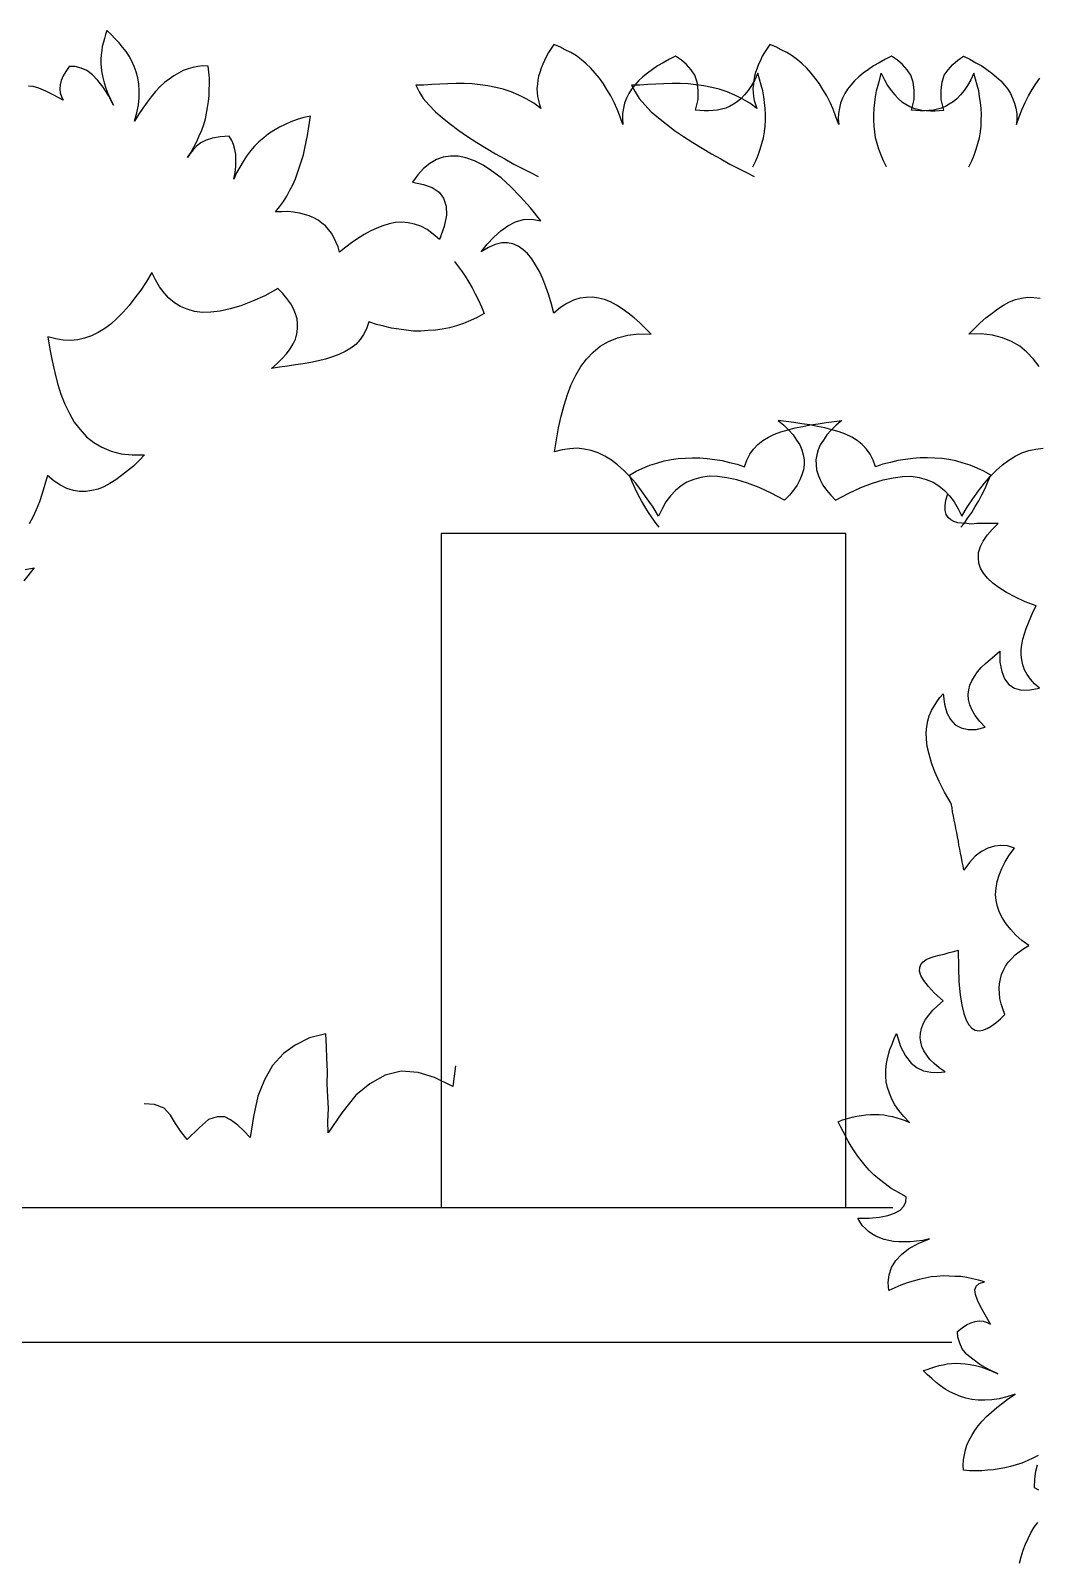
# Model space of a CAD drawing. Extents: x -24232 to 27340, y -23039 to 23489.
# Drawn here: x 6115 to 6488, y -18570 to -18003 of the extents above; entities that cross this region are included whole.
import ezdxf

# ---------------------------------------------------------------- set-up
doc = ezdxf.new("R2010")
doc.units = 0
doc.header["$LTSCALE"] = 10
for name, color, linetype in [('0-PLANTS', 11, 'CONTINUOUS'), ('1', 1, 'CONTINUOUS'), ('3', 3, 'CONTINUOUS')]:
    doc.layers.add(name, color=color, linetype=linetype)

msp = doc.modelspace()

# ---------------------------------------------------------------- linework, layer by layer
at = {"layer": '0-PLANTS', "color": 11}
msp.add_lwpolyline([(6272.86, -18387.12), (6271.89, -18394.7), (6271.89, -18394.7), (6265.16, -18391.44), (6259.1, -18389.51), (6252.8, -18389.06), (6246.8, -18390.48), (6241.08, -18393.78), (6235.98, -18397.93), (6230.78, -18404.49), (6225.73, -18411.99), (6225.73, -18411.99), (6225.54, -18407.71), (6225.74, -18402.89), (6225.55, -18398.61), (6225.28, -18393.86), (6225.49, -18389.03), (6225.22, -18384.28), (6225.03, -18380), (6224.76, -18375.25), (6224.76, -18375.25), (6218.76, -18376.67), (6213.44, -18379.42), (6209.13, -18382.49), (6205.04, -18386.97), (6202.03, -18392.23), (6199.63, -18398.35), (6197.93, -18405.81), (6196.76, -18413.66), (6196.76, -18413.66), (6194.45, -18411.15), (6192.21, -18409.1), (6189.51, -18407.13), (6187.42, -18406.02), (6184.54, -18405.99), (6181.34, -18406.97), (6177.96, -18409.9), (6173.4, -18414.44), (6173.4, -18414.44), (6171.02, -18411.46), (6169.1, -18408.41), (6167.19, -18405.35), (6164.88, -18402.84), (6161.31, -18401.48), (6157.42, -18401.13)], dxfattribs=at)
at = {"layer": '1'}
for p, q in [((6417.61, -18189.61), (6267.61, -18189.61)), ((6267.61, -18189.61), (6267.61, -18439.61)), ((6417.61, -18439.61), (6417.61, -18189.61))]:
    msp.add_line(p, q, dxfattribs=at)
for points in [[(6460.33, -18187.28), (6461.47, -18185.88), (6462.89, -18183.86), (6464.31, -18181.83), (6465.61, -18179.66), (6466.91, -18177.48), (6468.07, -18175.3), (6469.25, -18172.97), (6470.3, -18170.51), (6471.36, -18168.04), (6471.36, -18168.04), (6468.8, -18166.56), (6466.34, -18165.37), (6463.74, -18164.3), (6461.11, -18163.5), (6458.48, -18162.7), (6455.83, -18162.17), (6453.29, -18161.78), (6450.6, -18161.65), (6447.9, -18161.52), (6445.19, -18161.52), (6442.46, -18161.8), (6439.71, -18162.2), (6436.96, -18162.61), (6434.18, -18163.28), (6431.41, -18163.96), (6428.61, -18164.9), (6428.61, -18164.9), (6427.77, -18162.38), (6426.63, -18160.23), (6425.33, -18158.34), (6423.74, -18156.56), (6421.85, -18155.16), (6419.81, -18153.87), (6417.48, -18152.83), (6415.13, -18151.92), (6412.5, -18151.12), (6409.86, -18150.45), (6407.07, -18149.9), (6404.28, -18149.36), (6401.34, -18148.93), (6398.4, -18148.51), (6395.47, -18148.08), (6392.53, -18147.66), (6392.53, -18147.66), (6394.65, -18149.49), (6396.5, -18151.3), (6398.09, -18153.08), (6399.39, -18154.97), (6400.57, -18156.71), (6401.34, -18158.55), (6401.82, -18160.49), (6402.19, -18162.29), (6402.14, -18164.18), (6401.95, -18166.06), (6401.36, -18167.89), (6400.64, -18169.72), (6399.64, -18171.65), (6398.23, -18173.54), (6396.69, -18175.42), (6394.88, -18177.27), (6394.88, -18177.27), (6390, -18174.63), (6385.47, -18172.55), (6381.16, -18170.91), (6377.22, -18169.71), (6373.5, -18168.93), (6370.03, -18168.45), (6366.92, -18168.42), (6363.9, -18168.8), (6361.24, -18169.62), (6358.71, -18170.59), (6356.54, -18172), (6354.48, -18173.69), (6352.66, -18175.68), (6350.94, -18177.94), (6349.47, -18180.51), (6348.12, -18183.22), (6348.12, -18183.22), (6346.15, -18179.91), (6344.02, -18176.72), (6341.87, -18173.8), (6339.71, -18171.01), (6337.52, -18168.49), (6335.31, -18166.24), (6332.94, -18164.11), (6330.68, -18162.4), (6328.25, -18160.94), (6325.79, -18159.75), (6323.18, -18158.82), (6320.65, -18158.3), (6317.97, -18158.03), (6315.25, -18158.17), (6312.5, -18158.57), (6309.58, -18159.37), (6309.58, -18159.37), (6310.3, -18154.84), (6311.14, -18150.45), (6312.11, -18146.08), (6313.19, -18141.99), (6314.39, -18138.04), (6315.84, -18134.39), (6317.54, -18130.91), (6319.34, -18127.7), (6321.51, -18124.93), (6323.94, -18122.33), (6326.59, -18120.15), (6329.6, -18118.42), (6332.99, -18116.99), (6336.75, -18116.01), (6340.85, -18115.6), (6345.45, -18115.65), (6345.45, -18115.65), (6343.36, -18113.55), (6341.26, -18111.45), (6339.14, -18109.61), (6336.87, -18107.9), (6334.72, -18106.33), (6332.56, -18104.9), (6330.38, -18103.74), (6328.16, -18102.84), (6325.91, -18102.35), (6323.64, -18101.99), (6321.34, -18102.03), (6319, -18102.34), (6316.63, -18103.06), (6314.21, -18104.31), (6311.89, -18105.84), (6309.38, -18107.89), (6309.38, -18107.89), (6308.49, -18104.55), (6307.47, -18101.2), (6306.42, -18098.12), (6305.22, -18095.16), (6304, -18092.46), (6302.62, -18090.02), (6301.22, -18087.72), (6299.65, -18085.8), (6297.9, -18084.28), (6296.13, -18083.02), (6294.19, -18082.15), (6292.19, -18081.82), (6290.02, -18081.87), (6287.66, -18082.45), (6285.11, -18083.56), (6282.38, -18085.18), (6282.38, -18085.18), (6284.69, -18082.3), (6287.12, -18079.69), (6289.65, -18077.37), (6292.27, -18075.46), (6295.13, -18073.98), (6298.05, -18073.19), (6301.17, -18073.09), (6304.5, -18073.69), (6304.5, -18073.69), (6300.65, -18068.84), (6296.86, -18064.67), (6293.3, -18060.94), (6289.82, -18057.75), (6286.3, -18055.1), (6283.11, -18053.03), (6279.89, -18051.35), (6276.76, -18050.23), (6273.83, -18049.67), (6270.99, -18049.66), (6268.37, -18050.08), (6265.85, -18050.91), (6263.4, -18052.43), (6261.06, -18054.23), (6258.93, -18056.59), (6256.89, -18059.37), (6256.89, -18059.37), (6261.01, -18060.19), (6264.28, -18061.32), (6266.82, -18063.06), (6268.5, -18065.26), (6269.43, -18068.19), (6269.5, -18071.59), (6268.69, -18075.7), (6266.99, -18080.55), (6266.99, -18080.55), (6264.61, -18078.55), (6262.35, -18076.84), (6260.02, -18075.66), (6257.66, -18074.89), (6255.28, -18074.38), (6253, -18074.15), (6250.68, -18074.33), (6248.33, -18074.78), (6245.96, -18075.49), (6243.71, -18076.35), (6241.29, -18077.47), (6239, -18078.73), (6236.68, -18080.26), (6234.37, -18081.79), (6232.17, -18083.47), (6229.82, -18085.27), (6229.82, -18085.27), (6229.34, -18083.33), (6228.57, -18081.49), (6227.79, -18079.79), (6226.87, -18078.21), (6225.78, -18076.88), (6224.69, -18075.56), (6223.31, -18074.47), (6221.93, -18073.39), (6220.38, -18072.56), (6218.69, -18071.85), (6216.85, -18071.26), (6215, -18070.81), (6212.87, -18070.46), (6210.72, -18070.25), (6208.55, -18070.31), (6206.11, -18070.34), (6206.11, -18070.34), (6207.65, -18068.46), (6209.07, -18066.43), (6210.34, -18064.52), (6211.51, -18062.34), (6212.52, -18060.27), (6213.55, -18058.07), (6214.31, -18055.84), (6215.08, -18053.62), (6215.84, -18051.39), (6216.47, -18049.15), (6216.97, -18046.76), (6217.48, -18044.38), (6217.99, -18041.99), (6218.36, -18039.59), (6218.73, -18037.19), (6219.1, -18034.79), (6219.1, -18034.79), (6216.61, -18035.35), (6214.24, -18036.07), (6211.85, -18036.91), (6209.72, -18037.92), (6207.59, -18038.93), (6205.58, -18040.09), (6203.56, -18041.38), (6201.79, -18042.83), (6200.01, -18044.41), (6198.36, -18046.01), (6196.83, -18047.75), (6195.43, -18049.65), (6194.14, -18051.68), (6192.86, -18053.72), (6191.69, -18055.91), (6190.65, -18058.25), (6190.65, -18058.25), (6191.17, -18055.72), (6191.4, -18053.44), (6191.49, -18051.15), (6191.42, -18049.11), (6191.07, -18047.18), (6190.57, -18045.37), (6189.91, -18043.82), (6188.98, -18042.24), (6188.98, -18042.24), (6185.58, -18042.44), (6182.81, -18042.98), (6180.44, -18043.7), (6178.44, -18044.72), (6176.84, -18045.91), (6175.62, -18047.28), (6174.53, -18048.66), (6173.57, -18050.19), (6173.57, -18050.19), (6174.85, -18048.15), (6176.01, -18046.1), (6177.01, -18044.17), (6177.89, -18042.09), (6178.77, -18040.01), (6179.52, -18037.92), (6180.14, -18035.81), (6180.62, -18033.69), (6180.96, -18031.56), (6181.31, -18029.43), (6181.52, -18027.28), (6181.6, -18025.12), (6181.68, -18022.96), (6181.62, -18020.79), (6181.44, -18018.47), (6181.12, -18016.27), (6181.12, -18016.27), (6179.23, -18016.22), (6177.31, -18016.44), (6175.51, -18016.8), (6173.7, -18017.3), (6171.88, -18017.93), (6170.17, -18018.85), (6168.44, -18019.9), (6166.7, -18021.08), (6164.94, -18022.39), (6163.29, -18023.99), (6161.63, -18025.72), (6160.09, -18027.6), (6158.54, -18029.62), (6156.96, -18031.9), (6155.38, -18034.18), (6153.91, -18036.74), (6153.91, -18036.74), (6154.76, -18033.58), (6155.32, -18030.65), (6155.59, -18027.97), (6155.57, -18025.4), (6155.41, -18022.94), (6155.1, -18020.61), (6154.5, -18018.38), (6153.75, -18016.41), (6152.86, -18014.43), (6151.83, -18012.57), (6150.78, -18010.84), (6149.45, -18009.22), (6148.12, -18007.6), (6146.64, -18006.1), (6145.17, -18004.6), (6143.56, -18003.08), (6143.56, -18003.08), (6143.14, -18004.53), (6142.73, -18005.98), (6142.31, -18007.43), (6141.89, -18009.01), (6141.74, -18010.49), (6141.45, -18012.08), (6141.42, -18013.71), (6141.4, -18015.33), (6141.51, -18016.96), (6141.74, -18018.75), (6142.1, -18020.54), (6142.59, -18022.49), (6143.21, -18024.45), (6143.96, -18026.42), (6144.97, -18028.55), (6146.11, -18030.69), (6146.11, -18030.69), (6144.16, -18027.11), (6142.29, -18024.08), (6140.24, -18021.58), (6138.28, -18019.49), (6136.13, -18017.92), (6134.05, -18017.04), (6131.81, -18016.41), (6129.64, -18016.47), (6129.64, -18016.47), (6128.38, -18018.24), (6127.41, -18019.91), (6126.7, -18021.6), (6126.27, -18023.18), (6126.12, -18024.65), (6126.25, -18026.16), (6126.78, -18027.56), (6127.47, -18028.85), (6127.47, -18028.85), (6123.99, -18027.02), (6121.03, -18025.5), (6118.43, -18024.44), (6116.32, -18023.82), (6114.58, -18023.65)], [(6383.12, -18053.61), (6383.12, -18053.61), (6384.28, -18051.43), (6385.17, -18049.35), (6385.93, -18047.12), (6386.54, -18045.01), (6387.16, -18042.91), (6387.52, -18040.64), (6387.73, -18038.5), (6387.81, -18036.34), (6387.88, -18034.18), (6387.69, -18031.99), (6387.5, -18029.81), (6387.18, -18027.61), (6386.85, -18025.41), (6386.25, -18023.32), (6385.65, -18021.09), (6385.06, -18018.87), (6385.06, -18018.87), (6383.87, -18021.32), (6382.71, -18023.51), (6381.45, -18025.28), (6380.07, -18026.91), (6378.7, -18028.4), (6377.38, -18029.48), (6375.93, -18030.42), (6374.5, -18031.23), (6373.08, -18031.9), (6371.55, -18032.29), (6370.03, -18032.55), (6368.38, -18032.79), (6366.75, -18032.9), (6365.13, -18032.88), (6363.52, -18032.72), (6361.91, -18032.56), (6361.91, -18032.56), (6362.84, -18028.59), (6362.92, -18025.08), (6362.52, -18022.19), (6361.69, -18019.67), (6360.27, -18017.64), (6358.56, -18015.71), (6356.7, -18014.03), (6354.53, -18012.6), (6354.53, -18012.6), (6352.26, -18013.73), (6349.96, -18014.99), (6347.82, -18016.14), (6345.92, -18017.57), (6344.03, -18018.88), (6342.41, -18020.21), (6340.77, -18021.67), (6339.4, -18023.29), (6338.16, -18024.8), (6337.19, -18026.46), (6336.34, -18028.14), (6335.62, -18029.96), (6335.17, -18031.81), (6334.84, -18033.81), (6334.77, -18035.84), (6334.97, -18037.89), (6334.97, -18037.89), (6333.9, -18035.07), (6332.82, -18032.26), (6331.72, -18029.71), (6330.47, -18027.29), (6329.07, -18024.98), (6327.8, -18022.83), (6326.24, -18020.78), (6324.67, -18018.86), (6323.08, -18017.08), (6321.35, -18015.42), (6319.6, -18013.89), (6317.71, -18012.49), (6315.67, -18011.2), (6313.61, -18010.18), (6311.54, -18009.17), (6309.33, -18008.27), (6309.33, -18008.27), (6308.38, -18009.67), (6307.41, -18011.2), (6306.6, -18012.61), (6305.9, -18014.16), (6305.22, -18015.58), (6304.67, -18017.02), (6304.11, -18018.59), (6303.7, -18020.04), (6303.42, -18021.5), (6303.27, -18022.98), (6303.11, -18024.58), (6303.23, -18026.09), (6303.36, -18027.59), (6303.63, -18028.97), (6304.02, -18030.5), (6304.54, -18032.04), (6304.54, -18032.04), (6301.9, -18030.02), (6299.08, -18028.38), (6296.37, -18027.03), (6293.51, -18025.8), (6290.63, -18024.84), (6287.85, -18024.16), (6284.93, -18023.6), (6281.99, -18023.18), (6279.04, -18022.88), (6276.08, -18022.73), (6273.1, -18022.7), (6270.11, -18022.81), (6267.12, -18022.93), (6264.13, -18023.04), (6261.12, -18023.28), (6258.13, -18023.39), (6258.13, -18023.39), (6259.38, -18025.82), (6260.9, -18028.27), (6262.97, -18030.64), (6265.43, -18033.19), (6268.05, -18035.48), (6271.07, -18037.81), (6274.09, -18040.13), (6277.39, -18042.36), (6280.82, -18044.59), (6284.27, -18046.69), (6287.72, -18048.79), (6291.19, -18050.63), (6294.52, -18052.58), (6297.74, -18054.25), (6300.71, -18055.76), (6303.54, -18057.26)], [(6463.2, -18053.61), (6463.2, -18053.61), (6464.36, -18051.43), (6465.24, -18049.35), (6466.01, -18047.12), (6466.62, -18045.01), (6467.23, -18042.91), (6467.59, -18040.64), (6467.81, -18038.5), (6467.88, -18036.34), (6467.96, -18034.18), (6467.77, -18031.99), (6467.58, -18029.81), (6467.26, -18027.61), (6466.93, -18025.41), (6466.33, -18023.32), (6465.73, -18021.09), (6465.14, -18018.87), (6465.14, -18018.87), (6463.95, -18021.32), (6462.79, -18023.51), (6461.53, -18025.28), (6460.15, -18026.91), (6458.78, -18028.4), (6457.46, -18029.48), (6456.01, -18030.42), (6454.58, -18031.23), (6453.16, -18031.9), (6451.63, -18032.29), (6450.11, -18032.55), (6448.46, -18032.79), (6446.83, -18032.9), (6445.2, -18032.88), (6443.6, -18032.72), (6441.99, -18032.56), (6441.99, -18032.56), (6442.92, -18028.59), (6443, -18025.08), (6442.6, -18022.19), (6441.77, -18019.67), (6440.35, -18017.64), (6438.64, -18015.71), (6436.77, -18014.03), (6434.61, -18012.6), (6434.61, -18012.6), (6432.34, -18013.73), (6430.04, -18014.99), (6427.9, -18016.14), (6426, -18017.57), (6424.11, -18018.88), (6422.49, -18020.21), (6420.85, -18021.67), (6419.47, -18023.29), (6418.24, -18024.8), (6417.27, -18026.46), (6416.42, -18028.14), (6415.7, -18029.96), (6415.25, -18031.81), (6414.91, -18033.81), (6414.85, -18035.84), (6415.05, -18037.89), (6415.05, -18037.89), (6413.98, -18035.07), (6412.9, -18032.26), (6411.8, -18029.71), (6410.55, -18027.29), (6409.15, -18024.98), (6407.87, -18022.83), (6406.32, -18020.78), (6404.74, -18018.86), (6403.16, -18017.08), (6401.43, -18015.42), (6399.68, -18013.89), (6397.79, -18012.49), (6395.75, -18011.2), (6393.69, -18010.18), (6391.62, -18009.17), (6389.41, -18008.27), (6389.41, -18008.27), (6388.45, -18009.67), (6387.49, -18011.2), (6386.67, -18012.61), (6385.98, -18014.16), (6385.3, -18015.58), (6384.75, -18017.02), (6384.19, -18018.59), (6383.77, -18020.04), (6383.49, -18021.5), (6383.35, -18022.98), (6383.19, -18024.58), (6383.31, -18026.09), (6383.43, -18027.59), (6383.7, -18028.97), (6384.1, -18030.5), (6384.62, -18032.04), (6384.62, -18032.04), (6381.98, -18030.02), (6379.16, -18028.38), (6376.45, -18027.03), (6373.59, -18025.8), (6370.71, -18024.84), (6367.93, -18024.16), (6365.01, -18023.6), (6362.07, -18023.18), (6359.12, -18022.88), (6356.15, -18022.73), (6353.18, -18022.7), (6350.19, -18022.81), (6347.2, -18022.93), (6344.21, -18023.04), (6341.2, -18023.28), (6338.21, -18023.39), (6338.21, -18023.39), (6339.46, -18025.82), (6340.98, -18028.27), (6343.05, -18030.64), (6345.51, -18033.19), (6348.12, -18035.48), (6351.14, -18037.81), (6354.16, -18040.13), (6357.47, -18042.36), (6360.9, -18044.59), (6364.35, -18046.69), (6367.8, -18048.79), (6371.27, -18050.63), (6374.6, -18052.58), (6377.82, -18054.25), (6380.79, -18055.76), (6383.62, -18057.26)], [(6432.72, -18053.61), (6432.72, -18053.61), (6431.56, -18051.43), (6430.68, -18049.35), (6429.92, -18047.12), (6429.3, -18045.01), (6428.69, -18042.91), (6428.33, -18040.64), (6428.12, -18038.5), (6428.04, -18036.34), (6427.96, -18034.18), (6428.15, -18031.99), (6428.34, -18029.81), (6428.66, -18027.61), (6428.99, -18025.41), (6429.6, -18023.32), (6430.19, -18021.09), (6430.78, -18018.87), (6430.78, -18018.87), (6431.97, -18021.32), (6433.14, -18023.51), (6434.39, -18025.28), (6435.77, -18026.91), (6437.14, -18028.4), (6438.46, -18029.48), (6439.91, -18030.42), (6441.35, -18031.23), (6442.77, -18031.9), (6444.29, -18032.29), (6445.81, -18032.55), (6447.46, -18032.79), (6449.09, -18032.9), (6450.72, -18032.88), (6452.33, -18032.72), (6453.94, -18032.56), (6453.94, -18032.56), (6453, -18028.59), (6452.93, -18025.08), (6453.32, -18022.19), (6454.15, -18019.67), (6455.58, -18017.64), (6457.28, -18015.71), (6459.15, -18014.03), (6461.31, -18012.6), (6461.31, -18012.6), (6463.59, -18013.73), (6465.88, -18014.99), (6468.02, -18016.14), (6469.92, -18017.57), (6471.81, -18018.88), (6473.43, -18020.21), (6475.07, -18021.67), (6476.45, -18023.29), (6477.68, -18024.8), (6478.66, -18026.46), (6479.5, -18028.14), (6480.22, -18029.96), (6480.67, -18031.81), (6481.01, -18033.81), (6481.07, -18035.84), (6480.87, -18037.89), (6480.87, -18037.89), (6481.94, -18035.07), (6483.02, -18032.26), (6484.12, -18029.71), (6485.37, -18027.29), (6486.77, -18024.98), (6488.05, -18022.83), (6489.61, -18020.78)], [(6272.5, -18088.77), (6273.64, -18090.16), (6275.06, -18092.18), (6276.48, -18094.21), (6277.78, -18096.38), (6279.08, -18098.56), (6280.24, -18100.75), (6281.42, -18103.07), (6282.48, -18105.54), (6283.53, -18108), (6283.53, -18108), (6280.97, -18109.48), (6278.51, -18110.67), (6275.91, -18111.74), (6273.28, -18112.54), (6270.65, -18113.34), (6268, -18113.87), (6265.46, -18114.26), (6262.77, -18114.39), (6260.07, -18114.52), (6257.36, -18114.52), (6254.63, -18114.24), (6251.88, -18113.84), (6249.13, -18113.43), (6246.36, -18112.76), (6243.58, -18112.09), (6240.78, -18111.14), (6240.78, -18111.14), (6239.94, -18113.66), (6238.8, -18115.81), (6237.5, -18117.7), (6235.91, -18119.48), (6234.02, -18120.88), (6231.98, -18122.17), (6229.65, -18123.21), (6227.3, -18124.12), (6224.67, -18124.92), (6222.03, -18125.59), (6219.24, -18126.14), (6216.45, -18126.68), (6213.51, -18127.11), (6210.57, -18127.53), (6207.64, -18127.96), (6204.7, -18128.38), (6204.7, -18128.38), (6206.82, -18126.55), (6208.67, -18124.74), (6210.26, -18122.96), (6211.56, -18121.07), (6212.74, -18119.33), (6213.51, -18117.49), (6214, -18115.55), (6214.36, -18113.75), (6214.31, -18111.86), (6214.12, -18109.98), (6213.53, -18108.15), (6212.81, -18106.32), (6211.81, -18104.39), (6210.4, -18102.5), (6208.86, -18100.62), (6207.06, -18098.77), (6207.06, -18098.77), (6202.17, -18101.42), (6197.64, -18103.49), (6193.33, -18105.13), (6189.39, -18106.33), (6185.67, -18107.11), (6182.2, -18107.59), (6179.09, -18107.62), (6176.07, -18107.24), (6173.42, -18106.42), (6170.88, -18105.45), (6168.71, -18104.04), (6166.65, -18102.35), (6164.83, -18100.36), (6163.11, -18098.1), (6161.64, -18095.53), (6160.29, -18092.82), (6160.29, -18092.82), (6158.32, -18096.13), (6156.19, -18099.32), (6154.04, -18102.24), (6151.88, -18105.03), (6149.69, -18107.55), (6147.48, -18109.8), (6145.12, -18111.93), (6142.85, -18113.64), (6140.42, -18115.1), (6137.96, -18116.29), (6135.35, -18117.22), (6132.83, -18117.74), (6130.14, -18118.01), (6127.42, -18117.87), (6124.67, -18117.47), (6121.75, -18116.67), (6121.75, -18116.67), (6122.47, -18121.2), (6123.31, -18125.59), (6124.28, -18129.96), (6125.36, -18134.05), (6126.57, -18138), (6128.01, -18141.65), (6129.71, -18145.14), (6131.51, -18148.34), (6133.68, -18151.11), (6136.11, -18153.71), (6138.76, -18155.89), (6141.78, -18157.62), (6145.17, -18159.05), (6148.92, -18160.03), (6153.02, -18160.44), (6157.62, -18160.39), (6157.62, -18160.39), (6155.53, -18162.49), (6153.43, -18164.59), (6151.31, -18166.43), (6149.04, -18168.14), (6146.9, -18169.71), (6144.74, -18171.14), (6142.55, -18172.3), (6140.33, -18173.2), (6138.08, -18173.69), (6135.81, -18174.05), (6133.51, -18174.01), (6131.18, -18173.7), (6128.8, -18172.99), (6126.38, -18171.74), (6124.06, -18170.2), (6121.55, -18168.15), (6121.55, -18168.15), (6120.67, -18171.49), (6119.64, -18174.84), (6118.59, -18177.92), (6117.4, -18180.88), (6116.17, -18183.58), (6114.79, -18186.02)], [(6489.38, -18127.7), (6487.21, -18124.93), (6484.78, -18122.33), (6482.13, -18120.15), (6479.12, -18118.42), (6475.73, -18116.99), (6471.97, -18116.01), (6467.87, -18115.6), (6463.27, -18115.65), (6463.27, -18115.65), (6465.37, -18113.55), (6467.46, -18111.45), (6469.58, -18109.61), (6471.85, -18107.9), (6474, -18106.33), (6476.16, -18104.9), (6478.34, -18103.74), (6480.56, -18102.84), (6482.81, -18102.35), (6485.08, -18101.99), (6487.38, -18102.03), (6489.72, -18102.34)], [(6348.39, -18187.28), (6347.25, -18185.88), (6345.83, -18183.86), (6344.41, -18181.83), (6343.11, -18179.66), (6341.81, -18177.48), (6340.65, -18175.3), (6339.47, -18172.97), (6338.42, -18170.51), (6337.36, -18168.04), (6337.36, -18168.04), (6339.92, -18166.56), (6342.38, -18165.37), (6344.98, -18164.3), (6347.61, -18163.5), (6350.24, -18162.7), (6352.9, -18162.17), (6355.43, -18161.78), (6358.13, -18161.65), (6360.82, -18161.52), (6363.53, -18161.52), (6366.27, -18161.8), (6369.01, -18162.2), (6371.76, -18162.61), (6374.54, -18163.28), (6377.31, -18163.96), (6380.11, -18164.9), (6380.11, -18164.9), (6380.95, -18162.38), (6382.09, -18160.23), (6383.39, -18158.34), (6384.98, -18156.56), (6386.87, -18155.16), (6388.91, -18153.87), (6391.24, -18152.83), (6393.59, -18151.92), (6396.22, -18151.12), (6398.86, -18150.45), (6401.65, -18149.9), (6404.44, -18149.36), (6407.38, -18148.93), (6410.32, -18148.51), (6413.25, -18148.08), (6416.19, -18147.66), (6416.19, -18147.66), (6414.07, -18149.49), (6412.22, -18151.3), (6410.63, -18153.08), (6409.33, -18154.97), (6408.15, -18156.71), (6407.38, -18158.55), (6406.9, -18160.49), (6406.53, -18162.29), (6406.58, -18164.18), (6406.77, -18166.06), (6407.36, -18167.89), (6408.08, -18169.72), (6409.08, -18171.65), (6410.49, -18173.54), (6412.03, -18175.42), (6413.84, -18177.27), (6413.84, -18177.27), (6418.72, -18174.63), (6423.26, -18172.55), (6427.56, -18170.91), (6431.51, -18169.71), (6435.22, -18168.93), (6438.69, -18168.45), (6441.81, -18168.42), (6444.82, -18168.8), (6447.48, -18169.62), (6450.01, -18170.59), (6452.18, -18172), (6454.24, -18173.69), (6456.06, -18175.68), (6457.78, -18177.94), (6459.25, -18180.51), (6460.6, -18183.22), (6460.6, -18183.22), (6462.58, -18179.91), (6464.7, -18176.72), (6466.85, -18173.8), (6469.01, -18171.01), (6471.2, -18168.49), (6473.41, -18166.24), (6475.78, -18164.11), (6478.04, -18162.4), (6480.47, -18160.94), (6482.93, -18159.75), (6485.55, -18158.82), (6488.07, -18158.3), (6490.75, -18158.03)], [(6489.43, -18246.97), (6487.55, -18245.34), (6486.08, -18243.65), (6484.87, -18241.92), (6483.93, -18240.15), (6483.25, -18238.34), (6482.84, -18236.5), (6482.7, -18234.61), (6482.69, -18232.71), (6482.95, -18230.76), (6483.21, -18228.82), (6483.87, -18226.81), (6484.53, -18224.81), (6485.32, -18222.78), (6486.22, -18220.61), (6487.15, -18218.56), (6488.21, -18216.5), (6488.21, -18216.5), (6484.16, -18214.92), (6480.51, -18213.28), (6477.26, -18211.57), (6474.55, -18209.79), (6472.12, -18208.11), (6470.21, -18206.21), (6468.71, -18204.39), (6467.62, -18202.51), (6466.92, -18200.57), (6466.78, -18198.68), (6466.89, -18196.62), (6467.53, -18194.48), (6468.58, -18192.42), (6470.04, -18190.3), (6471.9, -18188.12), (6474.16, -18185.88), (6474.16, -18185.88), (6472.25, -18185.89), (6470.21, -18185.91), (6468.18, -18185.94), (6466.27, -18185.95), (6464.25, -18186.11), (6462.46, -18185.97), (6460.67, -18185.82), (6459.14, -18185.64), (6457.71, -18185.17), (6456.52, -18184.53), (6455.59, -18183.71), (6454.88, -18182.59), (6454.53, -18181.14), (6454.41, -18179.39), (6454.78, -18177.29), (6455.51, -18174.87), (6455.51, -18174.87), (6455.41, -18174.78)], [(6113.35, -18202.95), (6116.67, -18202.35), (6116.67, -18202.35), (6112.82, -18207.2)], [(6489, -18531.59), (6486.96, -18532.57), (6484.93, -18533.55), (6482.87, -18534.4), (6480.8, -18535.11), (6478.71, -18535.69), (6476.59, -18536.14), (6474.48, -18536.59), (6472.35, -18536.9), (6470.19, -18537.09), (6468.04, -18537.27), (6465.87, -18537.31), (6463.54, -18537.25), (6461.33, -18537.03), (6461.33, -18537.03), (6461.19, -18535.14), (6461.31, -18533.22), (6461.59, -18531.41), (6462, -18529.57), (6462.55, -18527.72), (6463.38, -18525.97), (6464.34, -18524.19), (6465.44, -18522.39), (6466.67, -18520.58), (6468.19, -18518.86), (6469.84, -18517.11), (6471.64, -18515.49), (6473.58, -18513.84), (6475.78, -18512.15), (6477.99, -18510.46), (6480.47, -18508.87), (6480.47, -18508.87), (6477.35, -18509.88), (6474.46, -18510.58), (6471.79, -18510.97), (6469.22, -18511.07), (6466.76, -18511.03), (6464.42, -18510.83), (6462.17, -18510.34), (6460.16, -18509.69), (6458.14, -18508.89), (6456.23, -18507.95), (6454.45, -18506.99), (6452.77, -18505.73), (6451.09, -18504.48), (6449.52, -18503.08), (6447.95, -18501.68), (6446.36, -18500.14), (6446.36, -18500.14), (6447.79, -18499.66), (6449.21, -18499.18), (6450.64, -18498.69), (6452.2, -18498.19), (6453.67, -18497.97), (6455.25, -18497.6), (6456.87, -18497.5), (6458.49, -18497.4), (6460.13, -18497.43), (6461.92, -18497.58), (6463.73, -18497.85), (6465.7, -18498.25), (6467.68, -18498.77), (6469.68, -18499.43), (6471.86, -18500.33), (6474.06, -18501.37), (6474.06, -18501.37), (6470.39, -18499.6), (6467.28, -18497.88), (6464.68, -18495.94), (6462.5, -18494.09), (6460.83, -18492.02), (6459.85, -18489.98), (6459.11, -18487.77), (6459.07, -18485.6), (6459.07, -18485.6), (6460.77, -18484.26), (6462.39, -18483.2), (6464.04, -18482.41), (6465.61, -18481.91), (6467.07, -18481.7), (6468.58, -18481.75), (6470.01, -18482.22), (6471.33, -18482.84), (6471.33, -18482.84), (6469.33, -18479.46), (6467.68, -18476.57), (6466.49, -18474.02), (6465.77, -18471.94), (6465.52, -18470.21), (6465.99, -18468.78), (6467.07, -18467.8), (6469.03, -18467.24), (6469.03, -18467.24), (6466.89, -18466.6), (6464.64, -18466.12), (6462.52, -18465.61), (6460.29, -18465.26), (6458.1, -18465.17), (6455.91, -18465.09), (6453.71, -18465), (6451.43, -18465.2), (6449.28, -18465.38), (6447.03, -18465.85), (6444.78, -18466.32), (6442.56, -18466.92), (6440.33, -18467.52), (6438.01, -18468.41), (6435.84, -18469.41), (6433.54, -18470.43), (6433.54, -18470.43), (6433.37, -18467.46), (6433.76, -18464.54), (6434.59, -18461.83), (6436.12, -18459.29), (6438.24, -18457.07), (6440.92, -18454.9), (6444.46, -18453.02), (6448.7, -18451.3), (6448.7, -18451.3), (6446.19, -18451.81), (6443.79, -18452.16), (6441.5, -18452.36), (6439.33, -18452.41), (6437.27, -18452.31), (6435.34, -18452.18), (6433.53, -18451.9), (6431.83, -18451.47), (6430.25, -18450.89), (6428.8, -18450.28), (6427.31, -18449.41), (6426.08, -18448.5), (6424.97, -18447.44), (6423.86, -18446.38), (6422.98, -18445.01), (6422.1, -18443.64), (6422.1, -18443.64), (6426.31, -18443.57), (6430.06, -18443.15), (6433.24, -18442.55), (6435.72, -18441.77), (6437.73, -18440.66), (6439.02, -18439.24), (6439.87, -18437.62), (6440, -18435.69), (6440, -18435.69), (6437.17, -18434.07), (6434.49, -18432.55), (6432.2, -18430.85), (6430.06, -18429.26), (6428.03, -18427.51), (6426.27, -18425.73), (6424.79, -18424.04), (6423.3, -18422.22), (6421.96, -18420.51), (6420.73, -18418.64), (6419.66, -18416.9), (6418.56, -18415.01), (6417.62, -18413.25), (6416.68, -18411.48), (6415.72, -18409.58), (6414.78, -18407.81), (6414.78, -18407.81), (6416.45, -18407.15), (6418.28, -18406.61), (6419.97, -18406.09), (6421.68, -18405.7), (6423.42, -18405.44), (6425.02, -18405.21), (6426.77, -18405.09), (6428.41, -18405.12), (6430.05, -18405.15), (6431.71, -18405.31), (6433.39, -18405.61), (6434.93, -18405.93), (6436.5, -18406.38), (6438.19, -18406.81), (6439.64, -18407.41), (6441.25, -18408.13), (6441.25, -18408.13), (6439.14, -18405.85), (6437.32, -18403.67), (6435.79, -18401.58), (6434.65, -18399.43), (6433.79, -18397.24), (6433.07, -18395.17), (6432.63, -18393.05), (6432.46, -18391.03), (6432.44, -18389), (6432.54, -18386.94), (6432.93, -18384.97), (6433.44, -18382.85), (6433.98, -18381), (6434.77, -18378.98), (6435.57, -18376.96), (6436.38, -18375.07), (6436.38, -18375.07), (6437.9, -18379.88), (6439.79, -18383.42), (6441.82, -18386.11), (6444.11, -18387.82), (6446.46, -18388.97), (6449.11, -18389.4), (6451.73, -18389.56), (6454.41, -18389.3), (6454.41, -18389.3), (6452.29, -18387.84), (6450.41, -18386.21), (6448.83, -18384.67), (6447.64, -18383.08), (6446.58, -18381.46), (6445.81, -18379.94), (6445.42, -18378.23), (6445.19, -18376.63), (6445.35, -18374.97), (6445.65, -18373.29), (6446.35, -18371.55), (6447.2, -18369.93), (6448.45, -18368.25), (6449.95, -18366.39), (6451.62, -18364.78), (6453.67, -18362.98), (6453.67, -18362.98), (6450.53, -18360.18), (6448.25, -18357.65), (6446.56, -18355.45), (6445.47, -18353.57), (6444.97, -18352.01), (6445.04, -18350.63), (6445.41, -18349.49), (6446.36, -18348.53), (6447.46, -18347.69), (6448.87, -18347.07), (6450.43, -18346.57), (6452.26, -18346.03), (6454.11, -18345.62), (6455.93, -18345.08), (6457.65, -18344.69), (6459.34, -18344.17), (6459.34, -18344.17), (6459.46, -18350.55), (6459.58, -18355.98), (6460, -18360.69), (6460.71, -18364.53), (6461.44, -18367.69), (6462.22, -18370.17), (6463.29, -18371.92), (6464.42, -18373.11), (6465.63, -18373.89), (6467.02, -18374.09), (6468.49, -18373.88), (6470.03, -18373.24), (6471.53, -18372.34), (6473.26, -18371.13), (6474.95, -18369.66), (6476.62, -18368.05), (6476.62, -18368.05), (6475.9, -18365.97), (6475.21, -18364.03), (6474.78, -18362.05), (6474.64, -18360.17), (6474.5, -18358.28), (6474.66, -18356.62), (6474.94, -18354.81), (6475.39, -18353.24), (6476.11, -18351.64), (6476.84, -18350.17), (6477.85, -18348.66), (6479.02, -18347.4), (6480.45, -18345.96), (6481.91, -18344.79), (6483.64, -18343.58), (6485.52, -18342.49), (6485.52, -18342.49), (6482.92, -18340.56), (6480.72, -18338.56), (6478.78, -18336.53), (6477.12, -18334.46), (6475.72, -18332.35), (6474.58, -18330.21), (6473.85, -18328), (6473.38, -18325.75), (6473.18, -18323.47), (6473.38, -18321.12), (6473.71, -18318.76), (6474.45, -18316.33), (6475.45, -18313.87), (6476.71, -18311.37), (6478.26, -18308.96), (6480.2, -18306.36), (6480.2, -18306.36), (6477.62, -18305.51), (6475.14, -18305.33), (6472.72, -18305.55), (6470.25, -18306.33), (6467.98, -18307.61), (6465.65, -18309.32), (6463.54, -18311.67), (6461.36, -18314.45), (6461.36, -18314.45), (6461.13, -18312.85), (6460.78, -18311.4), (6460.54, -18309.8), (6460.17, -18308.22), (6459.96, -18306.75), (6459.59, -18305.17), (6459.37, -18303.71), (6459, -18302.12), (6458.77, -18300.53), (6458.42, -18299.08), (6458.18, -18297.48), (6457.81, -18295.9), (6457.6, -18294.43), (6457.23, -18292.85), (6457.01, -18291.38), (6456.64, -18289.8), (6456.64, -18289.8), (6454.24, -18285.53), (6452.3, -18281.59), (6450.68, -18278.01), (6449.37, -18274.67), (6448.5, -18271.53), (6447.8, -18268.63), (6447.54, -18265.95), (6447.46, -18263.51), (6447.66, -18261.16), (6448.03, -18259.06), (6448.57, -18257.21), (6449.38, -18255.32), (6450.37, -18253.68), (6451.35, -18252.03), (6452.49, -18250.51), (6453.78, -18249.09), (6453.78, -18249.09), (6454.21, -18252.98), (6455.08, -18256.12), (6456.41, -18258.64), (6458.19, -18260.56), (6460.41, -18261.73), (6462.95, -18262.31), (6465.94, -18262.28), (6469.36, -18261.5), (6469.36, -18261.5), (6467.28, -18259.36), (6465.59, -18257.16), (6464.48, -18255.14), (6463.65, -18253.22), (6463.09, -18251.26), (6462.95, -18249.37), (6463.22, -18247.56), (6463.65, -18245.86), (6464.37, -18244.26), (6465.36, -18242.62), (6466.47, -18240.95), (6467.88, -18239.38), (6469.41, -18237.8), (6471.1, -18236.32), (6472.93, -18234.83), (6474.75, -18233.33), (6474.75, -18233.33), (6474.8, -18237.41), (6475.45, -18240.86), (6476.53, -18243.56), (6478.06, -18245.65), (6480.16, -18246.97), (6482.72, -18247.69), (6485.85, -18247.63), (6489.43, -18246.97)], [(6489.26, -18544.49), (6487.64, -18543.64), (6487.64, -18543.64), (6487.68, -18540.23), (6488.09, -18537.45), (6488.69, -18535.04)], [(6482.08, -18571.57), (6482.68, -18569.16), (6483.42, -18566.74), (6484.32, -18564.56), (6485.23, -18562.39), (6486.28, -18560.32), (6487.48, -18558.24), (6488.84, -18556.41)]]:
    msp.add_lwpolyline(points, dxfattribs=at)
at = {"layer": '3'}
for p, q in [((5186.03, -18439.61), (6435.11, -18439.61)), ((5166.18, -18489.61), (6456.89, -18489.61))]:
    msp.add_line(p, q, dxfattribs=at)

doc.saveas('drawing.dxf')
